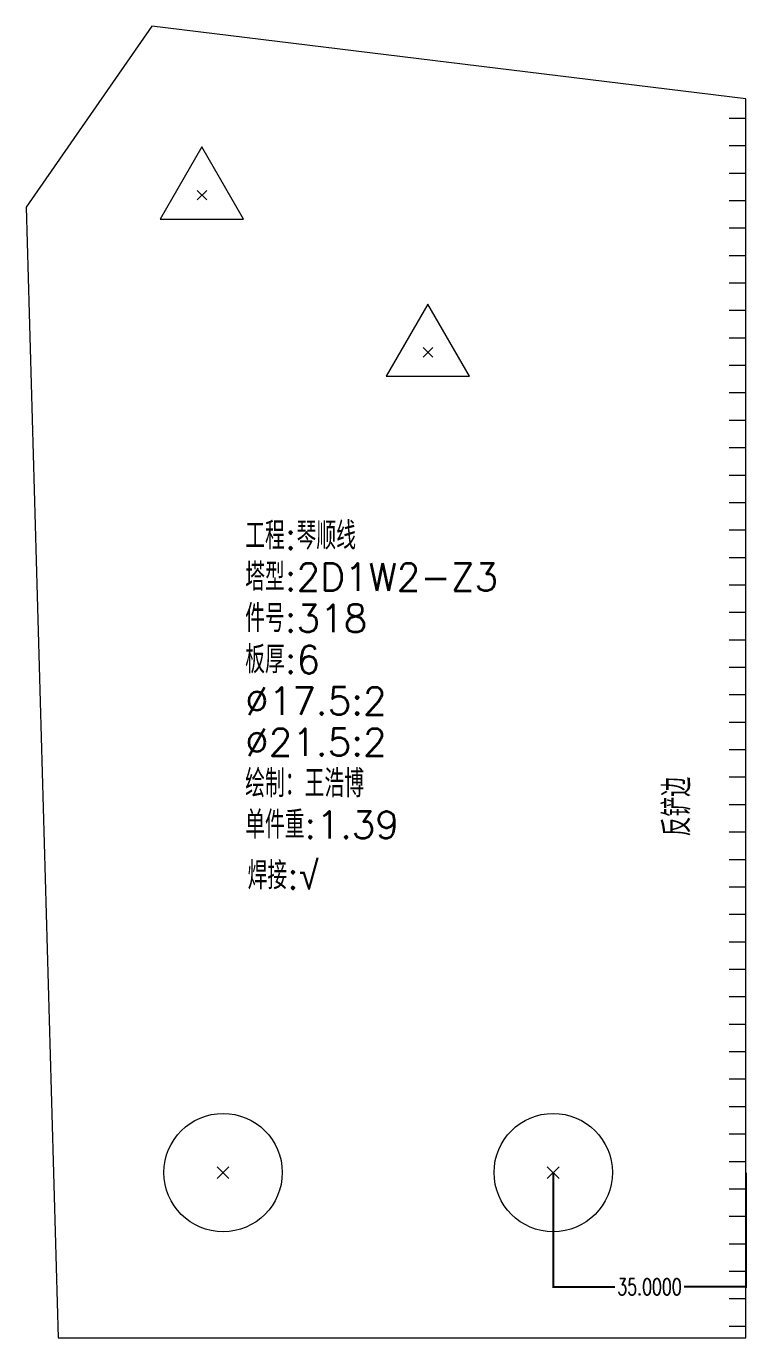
# Model space of a CAD drawing. Extents: x -580 to 8755, y 0 to 14723.
# Drawn here: x 1749 to 1879.7, y 8630.2 to 8868.4 of the extents above; entities that cross this region are included whole.
import ezdxf
from ezdxf.enums import TextEntityAlignment as Align

# ---------------------------------------------------------------- set-up
doc = ezdxf.new("R2010")
doc.units = 0
doc.header["$MEASUREMENT"] = 0
doc.layers.get('0').update_dxf_attribs({"linetype": 'CONTINUOUS', "lineweight": 25})
doc.layers.get('Defpoints').update_dxf_attribs({"linetype": 'CONTINUOUS'})
doc.layers.add('1', color=7, linetype='CONTINUOUS', lineweight=25)
doc.styles.add('DimFont', font='simplex.shx', dxfattribs={"width": 0.8, "bigfont": 'gbhzfs.shx'})
doc.styles.get("Standard").update_dxf_attribs({"font": 'simplex.shx', "width": 0.7, "height": 3, "bigfont": 'gbhzfs.shx'})
doc.dimstyles.new('DHDxfDimStyleOpen30', dxfattribs={"dimtxt": 2.5, "dimasz": 2.5, "dimexe": 1.25, "dimexo": 0.625, "dimtad": 2, "dimtxsty": 'DimFont', "dimblk": 'OPEN30', "dimblk1": 'OPEN30', "dimblk2": 'OPEN30', "dimcen": 2.5, "dimadec": 0, "dimazin": 0, "dimtfac": 1, "dimtmove": 0, "dimatfit": 3, "dimfxl": 0, "dimarcsym": 0})

# ---------------------------------------------------------------- blocks, each defined once
blk = doc.blocks.new('*D4')
at = {"color": 0, "linetype": 'Continuous', "lineweight": -2}
for p, q in [((1844.75, 8660.12), (1844.75, 8639.25)), ((1879.75, 8660.12), (1879.75, 8639.25)), ((1844.93, 8639.43), (1855.96, 8639.43)), ((1879.57, 8639.43), (1868.54, 8639.43))]:
    blk.add_line(p, q, dxfattribs=at)
at = {"color": 0, "linetype": 'Continuous'}
for points in [[(1844.93, 8639.46), (1844.93, 8639.4), (1844.75, 8639.43)], [(1879.57, 8639.46), (1879.57, 8639.4), (1879.75, 8639.43)]]:
    blk.add_solid(points, dxfattribs=at)
at = {"layer": 'Defpoints', "color": 0, "linetype": 'Continuous'}
for p in [(1844.75, 8660.18), (1879.75, 8660.18), (1879.75, 8639.43)]:
    blk.add_point(p, dxfattribs=at)
at = {"color": 0, "linetype": 'Continuous', "insert": (1862.25, 8639.43), "char_height": 3, "attachment_point": 5}
blk.add_mtext('\\A1;35.0000', dxfattribs=at)

msp = doc.modelspace()

# ---------------------------------------------------------------- linework, layer by layer
at = {"layer": '1', "color": 7, "linetype": 'Continuous', "lineweight": 18}
for p, q in [((1771.78786, 8868.3882), (1748.97033, 8835.53821)), ((1879.74793, 8855.1811), (1771.78786, 8868.3882)), ((1879.74793, 8630.1811), (1879.74793, 8855.1811)), ((1748.97033, 8835.53821), (1754.74793, 8630.1811)), ((1754.74793, 8630.1811), (1879.74793, 8630.1811))]:
    msp.add_line(p, q, dxfattribs=at)
at = {"layer": '1', "color": 7, "linetype": 'Continuous', "lineweight": 13}
for p, q in [((1876.74793, 8851.69655), (1879.74793, 8851.69655)), ((1780.9126, 8846.45382), (1773.3351, 8833.32882)), ((1788.4901, 8833.32882), (1780.9126, 8846.45382)), ((1876.74793, 8846.71047), (1879.74793, 8846.71047)), ((1876.74793, 8841.72439), (1879.74793, 8841.72439)), ((1780.0376, 8836.82882), (1781.7876, 8838.57882)), ((1781.7876, 8836.82882), (1780.0376, 8838.57882)), ((1876.74793, 8836.73831), (1879.74793, 8836.73831)), ((1773.3351, 8833.32882), (1788.4901, 8833.32882)), ((1876.74793, 8831.75223), (1879.74793, 8831.75223)), ((1876.74793, 8826.76615), (1879.74793, 8826.76615)), ((1876.74793, 8821.78007), (1879.74793, 8821.78007)), ((1821.97962, 8817.93506), (1814.40212, 8804.81006)), ((1829.55712, 8804.81006), (1821.97962, 8817.93506)), ((1876.74793, 8816.79399), (1879.74793, 8816.79399)), ((1876.74793, 8811.80791), (1879.74793, 8811.80791)), ((1821.10462, 8808.31006), (1822.85462, 8810.06006)), ((1822.85462, 8808.31006), (1821.10462, 8810.06006)), ((1876.74793, 8806.82183), (1879.74793, 8806.82183)), ((1814.40212, 8804.81006), (1829.55712, 8804.81006)), ((1876.74793, 8801.83575), (1879.74793, 8801.83575)), ((1876.74793, 8796.84967), (1879.74793, 8796.84967)), ((1876.74793, 8791.86359), (1879.74793, 8791.86359)), ((1876.74793, 8786.87751), (1879.74793, 8786.87751)), ((1876.74793, 8781.89143), (1879.74793, 8781.89143)), ((1876.74793, 8776.90535), (1879.74793, 8776.90535)), ((1876.74793, 8771.91927), (1879.74793, 8771.91927)), ((1876.74793, 8766.93319), (1879.74793, 8766.93319)), ((1876.74793, 8761.9471), (1879.74793, 8761.9471)), ((1876.74793, 8756.96102), (1879.74793, 8756.96102)), ((1876.74793, 8751.97494), (1879.74793, 8751.97494)), ((1876.74793, 8746.98886), (1879.74793, 8746.98886)), ((1876.74793, 8742.00278), (1879.74793, 8742.00278)), ((1876.74793, 8737.0167), (1879.74793, 8737.0167)), ((1876.74793, 8732.03062), (1879.74793, 8732.03062)), ((1876.74793, 8727.04454), (1879.74793, 8727.04454)), ((1876.74793, 8722.05846), (1879.74793, 8722.05846)), ((1876.74793, 8717.07238), (1879.74793, 8717.07238)), ((1876.74793, 8712.0863), (1879.74793, 8712.0863)), ((1876.74793, 8707.10022), (1879.74793, 8707.10022)), ((1876.74793, 8702.11414), (1879.74793, 8702.11414)), ((1876.74793, 8697.12806), (1879.74793, 8697.12806)), ((1876.74793, 8692.14198), (1879.74793, 8692.14198)), ((1876.74793, 8687.1559), (1879.74793, 8687.1559)), ((1876.74793, 8682.16982), (1879.74793, 8682.16982)), ((1876.74793, 8677.18374), (1879.74793, 8677.18374)), ((1876.74793, 8672.19766), (1879.74793, 8672.19766)), ((1876.74793, 8667.21158), (1879.74793, 8667.21158)), ((1783.67293, 8659.1061), (1785.82293, 8661.2561)), ((1785.82293, 8659.1061), (1783.67293, 8661.2561)), ((1843.67293, 8659.1061), (1845.82293, 8661.2561)), ((1845.82293, 8659.1061), (1843.67293, 8661.2561)), ((1876.74793, 8662.2255), (1879.74793, 8662.2255)), ((1876.74793, 8657.23942), (1879.74793, 8657.23942)), ((1876.74793, 8652.25333), (1879.74793, 8652.25333)), ((1876.74793, 8647.26725), (1879.74793, 8647.26725)), ((1876.74793, 8642.28117), (1879.74793, 8642.28117)), ((1876.74793, 8637.29509), (1879.74793, 8637.29509)), ((1876.74793, 8632.30901), (1879.74793, 8632.30901))]:
    msp.add_line(p, q, dxfattribs=at)
for centre in [(1784.74793, 8660.1811), (1844.74793, 8660.1811)]:
    msp.add_circle(centre, 10.75, dxfattribs=at)

# ---------------------------------------------------------------- texts
at = {"layer": '1', "color": 7, "linetype": 'Continuous', "lineweight": 18}
for s, p in [('工程:琴顺线', (1788.76339, 8771.85044)), ('塔型:2D1W2-Z3', (1788.76339, 8764.35044)), ('件号:318', (1788.76339, 8756.85044)), ('板厚:6', (1788.76339, 8749.35044)), ('%%c17.5:2', (1788.76339, 8741.85044)), ('%%c21.5:2', (1788.76339, 8734.35044)), ('绘制：王浩博', (1788.76339, 8726.85044)), ('单件重:1.39', (1788.76339, 8719.35044)), ('焊接:√', (1789.20829, 8710.13708))]:
    msp.add_text(s, height=5, dxfattribs=at).set_placement(p, align=Align.BOTTOM_LEFT)
msp.add_text('反铲边', height=5, rotation=90, dxfattribs=at).set_placement((1871.21595, 8721.25237), align=Align.BOTTOM_LEFT)

# ---------------------------------------------------------------- dimensions: what is measured, and where the dimension line sits
at = {"color": 0, "linetype": 'Continuous'}
dim = msp.add_linear_dim(base=(1879.74793, 8639.43298), p1=(1844.74793, 8660.1811), p2=(1879.74793, 8660.1811), dimstyle='DHDxfDimStyleOpen30', override={"dimtxt": 0.18, "dimasz": 0.18, "dimexe": 0.18, "dimexo": 0.0625, "dimgap": 0.09, "dimtad": 0, "dimtih": 1, "dimtoh": 1, "dimdec": 4, "dimzin": 0, "dimdsep": 46, "dimtxsty": 'Standard', "dimcen": 0.09, "dimtdec": 4, "dimtofl": 0, "dimtolj": 1, "dimtzin": 0}, dxfattribs=at)
dim.commit()
dim.dimension.update_dxf_attribs({"geometry": '*D4', "text_midpoint": (1862.24793, 8639.43298)})

doc.saveas('drawing.dxf')
